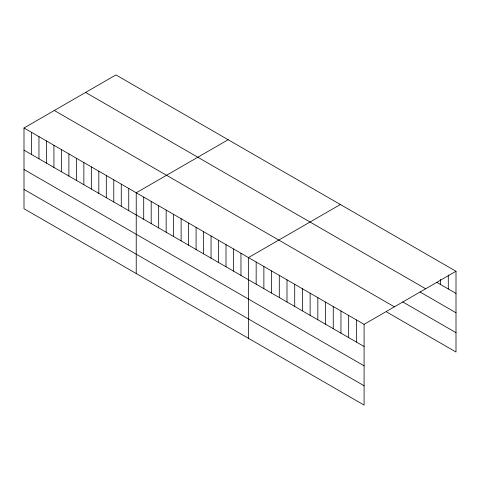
<?xml version="1.0" encoding="UTF-8"?>
<svg xmlns="http://www.w3.org/2000/svg" width="480" height="480" viewBox="0 0 480 480"><rect width="100%" height="100%" fill="white"/><g stroke="black" fill="none" stroke-linecap="round" stroke-linejoin="round"><path stroke-width="0.72" d="M24 127.992L364.086 324.342L364.086 405.072L24 208.728L24 127.992L115.914 74.928L456 271.272L456 352.008L386.622 311.952M228.144 139.722L136.23 192.786L136.23 273.522M340.368 204.516L248.454 257.58L248.454 338.316M364.086 324.342L456 271.272M436.728 282.306L456 293.43M85.584 92.442L425.67 288.786M420.024 291.99L456 312.762M402.684 301.896L456 332.676M54.33 110.484L394.416 306.828M24 150.15L364.086 346.5M24 169.482L364.086 365.826M24 189.396L364.086 385.74M448.29 274.95L448.29 288.984M440.58 279.36L440.58 284.532M356.376 319.89L356.376 342.048M348.666 315.438L348.666 337.596M340.962 310.992L340.962 333.144M333.252 306.54L333.252 328.698M325.542 302.088L325.542 324.246M317.832 297.636L317.832 319.794M310.128 293.184L310.128 315.342M302.418 288.738L302.418 310.896M294.708 284.286L294.708 306.444M286.998 279.834L286.998 301.992M279.294 275.382L279.294 297.54M271.584 270.936L271.584 293.094M263.874 266.484L263.874 288.642M256.164 262.032L256.164 284.19M240.972 253.266L240.972 275.418M233.49 248.946L233.49 271.104M226.008 244.626L226.008 266.784M218.532 240.306L218.532 262.464M211.05 235.986L211.05 258.144M203.568 231.666L203.568 253.824M196.086 227.346L196.086 249.504M188.604 223.026L188.604 245.184M181.122 218.706L181.122 240.864M173.64 214.386L173.64 236.544M166.158 210.066L166.158 232.224M158.676 205.746L158.676 227.904M151.194 201.426L151.194 223.584M143.712 197.106L143.712 219.264M128.748 188.466L128.748 210.624M121.266 184.152L121.266 206.304M113.784 179.832L113.784 201.99M106.302 175.512L106.302 197.67M98.82 171.192L98.82 193.35M91.338 166.872L91.338 189.03M83.856 162.552L83.856 184.71M76.374 158.232L76.374 180.39M68.892 153.912L68.892 176.07M61.41 149.592L61.41 171.75M53.928 145.272L53.928 167.43M46.446 140.952L46.446 163.11M38.964 136.632L38.964 158.79M31.482 132.312L31.482 154.47"/></g></svg>
